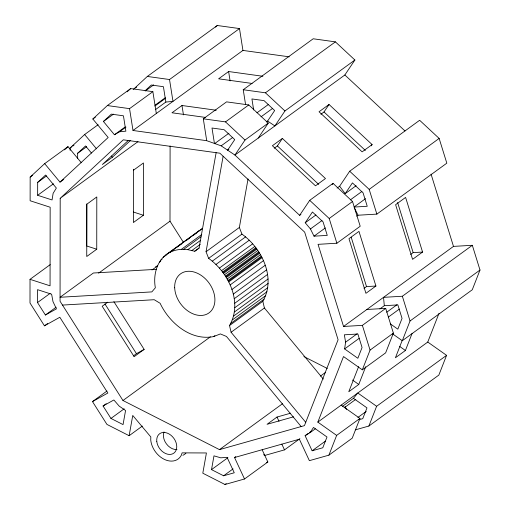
<?xml version="1.0" encoding="UTF-8"?>
<svg xmlns="http://www.w3.org/2000/svg" width="510" height="510" viewBox="0 0 510 510"><rect width="100%" height="100%" fill="white"/><g stroke="black" fill="none" stroke-linecap="round" stroke-linejoin="round"><path stroke-width="0.76" d="M50.197 264.645L30.026 279.333L30.001 303.004L44.459 325.826L59.823 317.265L107.846 393.038L92.482 401.593L106.947 424.416L129.132 435.706L142.366 426.067M81.339 162.76L67.989 146.657L44.67 163.64L30.16 177.078L30.128 200.749L50.159 207.232L50.063 285.817L30.026 279.333M37.517 302.564L37.53 289.654L51.618 294.219L53.002 301.659L56.444 308.856L45.403 315.008L37.517 302.564L50.12 293.384M37.651 195.292L37.67 182.382L45.581 175.051L56.361 188.056L53.136 193.309L52.052 199.952L37.651 195.292L53.41 183.817M60.193 198.294L60.059 301.244L122.967 400.503L219.478 449.629L304.438 425.633L338.085 339.743L304.68 232.152L219.855 153.198L123.299 139.823L60.193 198.294L137.987 141.64M70.131 150.335L70.138 147.964L84.647 134.525L98.124 124.708M77.641 158.584L77.647 153.268L85.559 145.936L91.437 153.032M86.776 203.994L86.725 245.979L96.741 249.224L96.804 196.936L86.815 204.217L86.745 256.505L96.741 249.224M133.422 169.231L133.384 222.532L143.38 215.258L143.45 162.97L133.454 170.244M183.6 242.639L170.002 221.174L170.098 145.943M305.732 422.318L231.087 332.259L229.513 325.546C242.926 302.398 228.754 272.659 208.622 258.372L206.053 251.723L223.131 156.245M229.513 325.546L262.828 301.282C276.235 278.135 262.07 248.395 241.938 234.115L239.362 227.46L248.045 178.933M344.613 348.929L345.595 342.178L344.339 334.809L357.88 334.018L362.068 347.508L357.848 358.275L344.613 348.929L359.11 338.372M129.132 435.706L132.753 415.459L150.82 436.949L150.743 440.073A19.31 14.063 53.9 0 0 164.233 459.325A19.31 14.063 53.9 0 0 181.426 455.028L182.095 452.867L206.422 452.963L202.801 473.203L224.993 484.5L244.519 478.986L267.846 462.003L262.178 449.839M216.132 152.681L199.053 248.102L194.724 251.245L187.769 249.651L179.718 249.498A48.118 35.05 53.9 0 0 168.988 252.839C156.87 259.59 152.981 274.941 155.352 287.78L151.84 291.898L60.065 297.273L93.381 273.009L156.672 269.305M211.516 469.621L213.977 455.844L220.773 457.821L227.077 457.342L234.262 472.776L223.616 475.785L211.516 469.621L227.9 457.687M341.145 405.131L359.958 418.423L336.638 435.406L317.826 422.114L343.51 356.554L362.323 369.839L385.643 352.856L393.382 333.113L385.7 308.378L366.868 309.481M358.626 366.594L348.776 391.737L358.772 384.457L365.721 366.709M244.519 478.986L234.53 457.521L299.383 439.206L309.372 460.664L328.905 455.149L336.638 435.406M362.323 369.839L370.062 350.096L393.382 333.113M359.958 418.423L352.225 438.166L328.905 455.149M402.078 340.763L395.416 357.765L405.412 350.491L412.074 333.483M355.362 429.853L368.883 426.035L376.616 406.291L446.581 355.336L427.762 342.051L317.826 422.114M392.572 333.852L402.301 340.725L410.04 320.981L479.999 270.032L472.324 245.297L453.486 246.394L343.549 326.464L318.049 244.335L336.88 243.232L360.207 226.249L352.525 201.507L333.024 183.358L309.704 200.341L299.663 215.322L234.912 155.053L221.168 145.847L206.703 140.69L133.002 130.483L129.546 108.643L152.866 91.66L156.321 113.5M427.762 342.051L439.021 313.318M446.581 355.336L438.842 375.086L368.883 426.035M479.999 270.032L472.266 289.776L402.301 340.725M305.108 435.687L310.182 432.569L313.478 427.45L327.006 437.006L322.785 447.774L312.133 450.783L305.108 435.687L308.257 433.392M266.322 121.992L267.603 121.055L274.667 110.523L264.033 100.623L251.927 98.946L253.661 109.943M258.232 138.07L268.273 123.088L248.772 104.939L226.574 101.866L203.305 118.811L206.703 140.69M245.571 104.556L243.232 89.734L313.191 38.779L335.389 41.858L354.89 60.008L284.931 110.957L274.89 125.938L267.603 121.055M274.252 148.212L277.376 145.936L282.393 138.446L325.476 178.545L315.48 185.825L272.397 145.726L282.393 138.446M268.273 123.088L245.004 140.033L234.912 155.053L344.856 74.983L354.89 60.008M320.892 114.24L324.016 111.97L329.033 104.48L372.115 144.579L371.28 145.828M305.222 222.774L312.439 212.007L323.072 221.907L327.261 235.397L314.02 236.175L310.443 228.945L305.222 222.774L315.939 214.971M332.15 184.658L333.024 183.358M337.078 188.069L339.641 186.207L349.681 171.226L419.641 120.277L439.142 138.427L446.824 163.162L376.864 214.117L358.026 215.22L356.745 216.151M339.641 186.207L345.2 193.66L352.416 182.892L363.05 192.793L367.238 206.282L353.997 207.06L365.549 198.645M342.567 406.266L353.456 398.335L357.803 393L376.616 406.291M44.67 163.64L59.995 182.127L108.171 137.496L92.839 119.008L107.349 105.564L130.668 88.581L152.866 91.66M64.509 149.883L67.989 146.657M127.188 91.806L130.668 88.581M133.397 89.358L147.326 76.449L217.292 25.5L239.49 28.573L242.938 50.42L133.002 130.483M103.422 121.463L111.339 114.132L123.439 115.808L125.868 131.172L119.55 131.778L114.444 134.755L103.422 121.463L113.507 114.119M145.095 90.774L151.317 85.017L163.423 86.694L165.846 102.057L155.595 109.522M215.545 27.113L217.292 25.5M128.016 140.741L102.37 164.5L112.366 157.22L130.432 140.48M198.141 231.578L202.304 228.576L168.988 252.839M92.839 119.008L95.364 117.172M135.386 88.026L136.667 87.089M145.331 90.946L153.669 84.87M30.16 177.078L32.678 175.242M70.138 147.964L71.419 147.033M72.707 146.096L73.988 145.159M147.326 76.449L169.524 79.528L239.49 28.573M37.67 182.382L46.493 175.956M77.647 153.268L86.63 146.727M114.444 134.755L125.16 126.952M155.065 105.175L165.336 97.691M119.55 131.778L125.983 127.092M154.912 106.023L165.202 98.532M59.995 182.127L63.776 179.373M216.227 110.249L181.981 105.506L171.985 112.78L205.453 117.421M262.873 76.277L228.62 71.534L218.624 78.814L252.099 83.449M203.305 118.811L225.503 121.884L248.772 104.939M243.232 89.734L265.429 92.807L335.389 41.858M228.945 133.199L214.48 143.731L212.001 128.023L224.107 129.699L234.74 139.6L227.626 150.169L228.888 149.251M256.976 112.786L268.528 104.371M221.168 145.847L232.745 137.419M261.031 116.822L272.608 108.394M329.033 104.48L319.043 111.76L362.125 151.859L372.115 144.579M98.634 273.15L170.002 221.174M45.403 315.008L56.119 307.205M44.459 325.826L47.615 323.531M165.922 254.86L199.238 230.596M163.174 257.308L167.019 254.509M169.581 252.641L174.069 249.371M177.27 247.038L181.758 243.774M186.883 240.044L189.446 238.176M192.646 235.843L196.49 233.044M160.777 260.145L162.059 259.214M159.381 262.242L160.663 261.311M107.814 302.162L102.191 306.255L134.143 356.668L144.139 349.395L113.889 301.665M151.954 270.013L157.577 265.92M181.254 249.435L201.756 234.504M183.683 249.333L200.985 236.736M187.769 249.651L200.583 240.325M191.932 250.448L200.258 244.386M194.724 251.245L199.206 247.981M206.053 251.723L239.362 227.46M208.622 258.372L241.938 234.115M212.294 261.139L245.61 236.876M215.966 264.454L249.282 240.191M219.402 268.081L252.718 243.818M221.512 270.689L254.828 246.426M299.663 215.322L300.925 214.404M222.57 271.989L255.886 247.726M223.048 272.684L256.364 248.421M223.558 273.347L256.874 249.084M224.483 274.75L257.799 250.487M225.433 276.133L258.748 251.87M225.86 276.853L259.176 252.59M226.319 277.555L259.635 253.291M227.122 279.015L260.438 254.758M345.2 193.66L356.114 185.716M227.964 280.462L261.279 256.198M228.327 281.208L261.643 256.944M228.729 281.941L262.044 257.677M230.131 284.931L263.447 260.667M133.333 355.942L136.457 353.672L144.139 349.395M310.443 228.945L322.014 220.518M350.306 199.914L361.877 191.486M336.88 243.232L329.205 218.497L352.525 201.507M376.864 214.117L369.183 189.382L439.142 138.427M231.91 289.495L265.226 265.232M233.28 294.104L266.596 269.841M314.02 236.175L325.361 227.913M92.482 401.593L106.979 391.036M234.23 298.701L267.546 274.437M234.747 303.24L268.062 278.976M234.823 307.67L268.139 283.407M103.065 405.992L113.87 399.974L119.206 406.119L125.568 410.512L123.05 424.594L110.95 418.436L103.065 405.992L106.214 403.697M234.466 311.941L267.782 287.678M233.669 316.015L266.985 291.752M232.452 319.834L265.767 295.577M122.967 400.503L210.407 336.823M230.82 323.365L264.135 299.109M62.488 305.076L154.218 299.714L160.121 303.284C169.333 322.906 190.766 341.139 213.645 336.575L214.927 335.644M110.95 418.436L124.185 408.797M231.087 332.259L264.403 307.995L262.828 301.282M364.012 288.405L366.511 286.582L375.927 286.034L358.964 231.387L348.967 238.667L365.931 293.314L375.927 286.034M410.658 254.433L413.151 252.616L422.573 252.061L405.603 197.421L395.613 204.695L412.577 259.341L422.573 252.061M379.835 308.964L384.317 305.694L397.857 304.903L402.046 318.393L397.825 329.16L390.265 323.824M343.549 326.464L362.38 325.361L385.7 308.378M384.317 305.694L383.526 297.349L402.358 296.246L472.324 245.297M345.595 342.178L357.172 333.75M386.746 312.209L397.029 304.719M388.448 317.01L399.356 309.066M219.478 449.629L282.489 403.742M320.42 376.119L325.565 372.37M290.655 413.189L277.032 417.04L267.036 424.314L293.53 416.829M234.53 457.521L235.792 456.603M223.616 475.785L233.07 468.894M224.993 484.5L226.249 483.582M263.581 454.678L264.97 455.385L284.503 449.871L299.905 438.651M309.519 432.474L310.781 431.556M310.182 432.569L315.327 428.821M344.256 407.751L355.833 399.324M312.133 450.783L325.374 441.137M357.892 417.46L366.237 411.379M155.626 266.794L156.908 266.08M213.645 336.575L220.377 333.922L226.465 336.453L301.161 426.558M358.964 419.73L362.763 418.659L366.983 407.885L353.456 398.335M266.341 462.423L267.846 462.003M165.846 102.057L172.979 101.369L169.524 79.528M242.938 50.42L289.202 56.827M107.349 105.564L129.546 108.643M133.365 212.013L143.38 215.258M303.871 356.56L327.292 368.481M399.764 346.5L405.412 350.491M352.499 380.026L358.772 384.457M344.856 74.983L404.978 130.949M324.016 111.97L365.351 150.444M265.429 92.807L284.931 110.957M349.681 171.226L369.183 189.382M277.376 145.936L318.712 184.41M225.503 121.884L245.004 140.033M309.704 200.341L329.205 218.497M264.403 307.995L323.308 379.064M111.409 156.06L112.366 157.22M84.647 134.525L96.511 148.837M104.932 303.928L136.457 353.672M354.329 207.736L358.026 215.22M345.085 406.572L346.424 409.447M277.032 417.04L279.027 421.33M281.839 444.146L284.503 449.871M431.058 174.152L453.486 246.394M397.602 202.521L413.151 252.616M402.358 296.246L410.04 320.981M351.199 237.252L366.511 286.582M362.38 325.361L370.062 350.096M228.62 71.534L230.099 80.899M181.981 105.506L183.46 114.865M185.901 453.231A19.31 14.063 53.9 0 1 182.86 455.296M176.995 449.571A12.03 8.759 53.9 0 1 166.368 443.821A12.03 8.759 53.9 0 1 163.99 431.925M156.774 441.341A12.03 8.759 53.9 0 0 172.629 453.849A12.03 8.759 53.9 0 0 170.793 435.132A12.03 8.759 53.9 0 0 156.774 441.341M174.688 287.806A24.161 17.601 53.9 0 0 205.594 314.67A24.161 17.601 53.9 0 0 204.07 277.599A24.161 17.601 53.9 0 0 174.688 287.806"/></g></svg>
